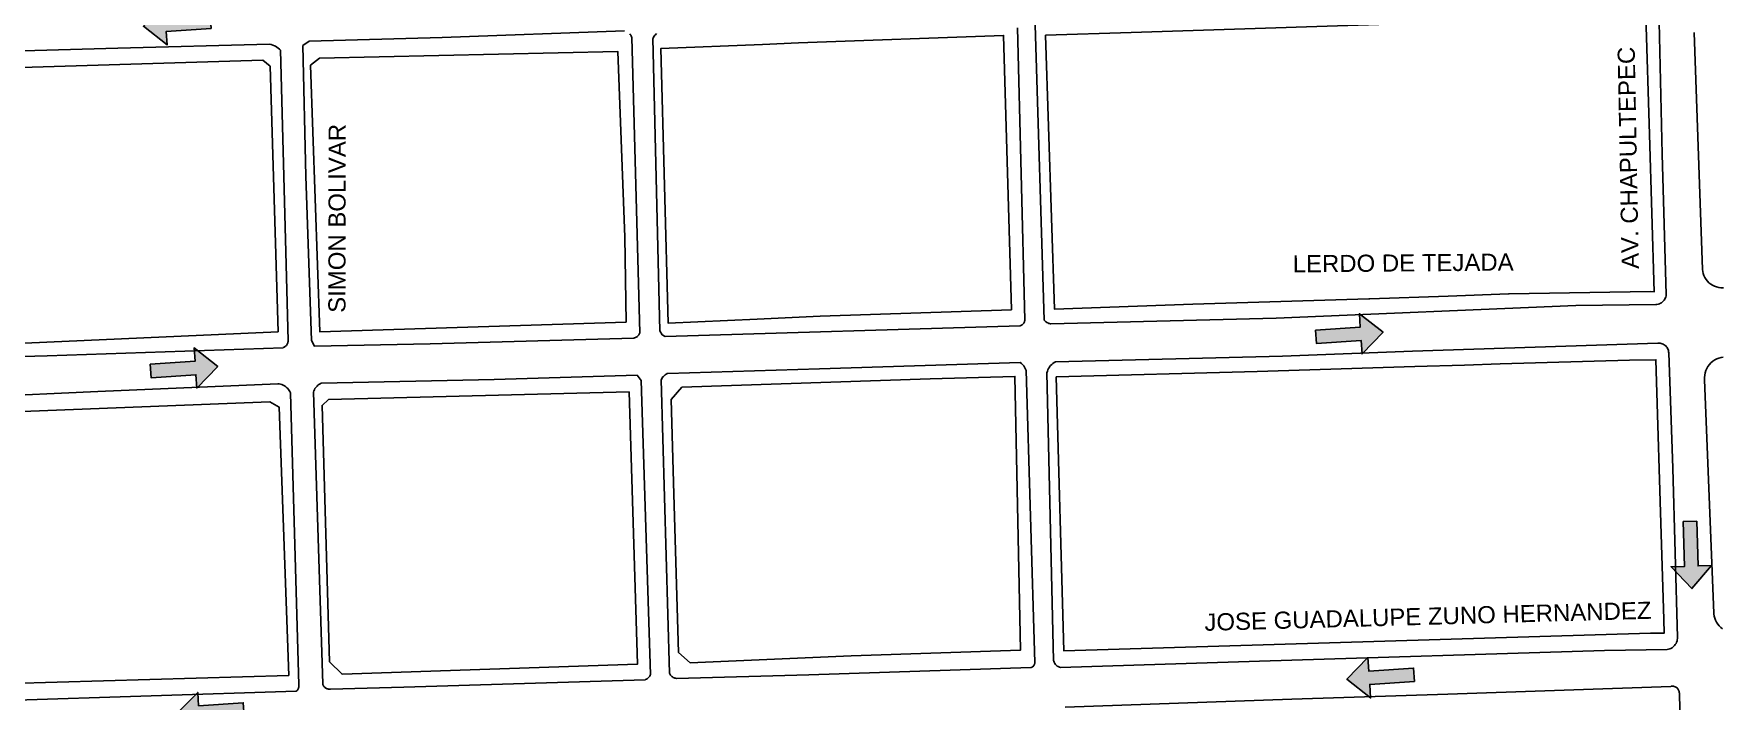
# Model space of a CAD drawing. Header units: metres. Extents: x 668617 to 675126, y 2286318 to 2293677.
# Drawn here: x 673186.1 to 673678.4, y 2290873.7 to 2291068.4 of the extents above; entities that cross this region are included whole.
import ezdxf

# ---------------------------------------------------------------- set-up
doc = ezdxf.new("R2010")
doc.units = ezdxf.units.M
doc.header["$MEASUREMENT"] = 0
for name, color, linetype in [('0_SENTIDO-VIAL', 30, 'Continuous'), ('DMTG-BANQUETA', 252, 'Continuous'), ('DMTG-CAMELLON', 252, 'Continuous'), ('DMTG-MANZANA', 253, 'Continuous'), ('DMTG-NOM-CALLES', 251, 'Continuous'), ('DMTG-TRAZA-BASE', 7, 'Continuous'), ('DMTG_SECCIONES_VIALES', 250, 'Continuous')]:
    doc.layers.add(name, color=color, linetype=linetype)
doc.styles.get("Standard").update_dxf_attribs({"font": 'arial.ttf'})

# ---------------------------------------------------------------- blocks, each defined once
blk = doc.blocks.new('traza_base_proyecto')
at = {"layer": '0_SENTIDO-VIAL'}
for points in [[(1680.98, -1581.32), (1667.93, -1582.18), (1668.19, -1586.1), (1661.28, -1580.66), (1667.42, -1574.36), (1667.68, -1578.27), (1680.72, -1577.41)], [(2003.04, -1669.28), (2016.09, -1668.41), (2015.83, -1664.5), (2022.74, -1669.94), (2016.6, -1676.24), (2016.34, -1672.33), (2003.3, -1673.19)], [(1663.26, -1679.26), (1676.31, -1678.4), (1676.05, -1674.49), (1682.96, -1679.93), (1676.82, -1686.23), (1676.56, -1682.31), (1663.52, -1683.18)], [(2114.19, -1725.03), (2114.55, -1738.1), (2118.47, -1737.99), (2112.77, -1744.69), (2106.71, -1738.31), (2110.63, -1738.21), (2110.27, -1725.14)], [(2031.87, -1771.8), (2018.82, -1772.66), (2019.08, -1776.57), (2012.17, -1771.14), (2018.31, -1764.84), (2018.56, -1768.75), (2031.61, -1767.89)], [(1690.65, -1781.92), (1677.61, -1782.78), (1677.87, -1786.7), (1670.96, -1781.26), (1677.09, -1774.96), (1677.35, -1778.87), (1690.39, -1778.01)]]:
    blk.add_hatch(color=256, dxfattribs=at).paths.add_polyline_path(points)
for points in [[(1680.98, -1581.32), (1667.93, -1582.18), (1668.19, -1586.1), (1661.28, -1580.66), (1667.42, -1574.36), (1667.68, -1578.27), (1680.72, -1577.41)], [(2003.04, -1669.28), (2016.09, -1668.41), (2015.83, -1664.5), (2022.74, -1669.94), (2016.6, -1676.24), (2016.34, -1672.33), (2003.3, -1673.19)], [(1663.26, -1679.26), (1676.31, -1678.4), (1676.05, -1674.49), (1682.96, -1679.93), (1676.82, -1686.23), (1676.56, -1682.31), (1663.52, -1683.18)], [(2114.19, -1725.03), (2114.55, -1738.1), (2118.47, -1737.99), (2112.77, -1744.69), (2106.71, -1738.31), (2110.63, -1738.21), (2110.27, -1725.14)], [(2031.87, -1771.8), (2018.82, -1772.66), (2019.08, -1776.57), (2012.17, -1771.14), (2018.31, -1764.84), (2018.56, -1768.75), (2031.61, -1767.89)], [(1690.65, -1781.92), (1677.61, -1782.78), (1677.87, -1786.7), (1670.96, -1781.26), (1677.09, -1774.96), (1677.35, -1778.87), (1690.39, -1778.01)]]:
    blk.add_lwpolyline(points, close=True, dxfattribs=at)
at = {"layer": 'DMTG-BANQUETA', "linetype": 'Continuous', "lineweight": 25}
for points in [[(2103.12, -1575.19, 0), (2104.1, -1618, 0), (2105.29, -1658.88, 0), (2105.29, -1658.94, 0), (2105.24, -1659.3, 0), (2105.15, -1659.64, 0), (2105.02, -1659.98, 0), (2104.86, -1660.29, 0), (2104.65, -1660.59, 0), (2104.43, -1660.86, 0), (2104.19, -1661.08, 0), (2103.91, -1661.3, 0), (2103.6, -1661.48, 0), (2103.28, -1661.63, 0), (2102.94, -1661.74, 0), (2102.59, -1661.81, 0), (2102.24, -1661.85, 0), (2078.92, -1662.09, 0), (1991.58, -1665.82, 0), (1925.85, -1667.48, 0), (1925.79, -1667.47, 0), (1925.5, -1667.41, 0), (1925.22, -1667.33, 0), (1924.95, -1667.22, 0), (1924.69, -1667.09, 0), (1924.56, -1667, 0), (1924.32, -1666.83, 0), (1924.11, -1666.63, 0), (1923.91, -1666.42, 0), (1921.25, -1580.29, 0)], [(1916.1, -1581.15, 0), (1918.31, -1666.34, 0), (1918.28, -1666.51, 0), (1918.22, -1666.71, 0), (1918.14, -1666.91, 0), (1918.05, -1667.09, 0), (1917.93, -1667.27, 0), (1917.8, -1667.43, 0), (1917.65, -1667.58, 0), (1917.65, -1667.59, 0), (1917.49, -1667.72, 0), (1917.31, -1667.84, 0), (1917.13, -1667.94, 0), (1916.94, -1668.02, 0), (1813.38, -1671.12, 0), (1812.48, -1670.64, 0), (1811.88, -1669.47, 0), (1809.85, -1584.2, 0), (1809.86, -1584.18, 0), (1810.01, -1583.87, 0), (1810.19, -1583.57, 0), (1810.39, -1583.29, 0), (1810.63, -1583.03, 0), (1810.89, -1582.79, 0)], [(1803.08, -1582.84, 0), (1803.24, -1583.04, 0), (1803.38, -1583.25, 0), (1803.5, -1583.47, 0), (1803.6, -1583.7, 0), (1803.67, -1583.95, 0), (1805.99, -1670.13, 0), (1805.9, -1670.32, 0), (1805.8, -1670.52, 0), (1805.68, -1670.72, 0), (1805.52, -1670.9, 0), (1805.37, -1671.06, 0), (1805.3, -1671.12, 0), (1805.12, -1671.26, 0), (1804.92, -1671.38, 0), (1804.71, -1671.49, 0), (1804.49, -1671.57, 0), (1804.27, -1671.63, 0), (1744.86, -1673.27, 0), (1711.19, -1673.98, 0), (1710.23, -1672.32, 0), (1708.67, -1624.37, 0), (1707.72, -1586.3, 0), (1709.6, -1584.98, 0), (1748.33, -1583.98, 0), (1801.51, -1582.01, 0)], [(1605.32, -1588.4, 0), (1653.81, -1587.02, 0), (1698.01, -1585.91, 0), (1698.51, -1586, 0), (1699, -1586.15, 0), (1699.48, -1586.34, 0), (1699.75, -1586.47, 0), (1700.19, -1586.74, 0), (1700.6, -1587.04, 0), (1700.98, -1587.39, 0), (1701.2, -1587.62, 0), (1703.44, -1672.35, 0), (1703.43, -1672.57, 0), (1703.39, -1672.79, 0), (1703.34, -1673.01, 0), (1703.26, -1673.22, 0), (1703.16, -1673.42, 0), (1703.05, -1673.61, 0), (1702.94, -1673.74, 0), (1702.8, -1673.91, 0), (1702.63, -1674.06, 0), (1702.45, -1674.19, 0), (1702.26, -1674.31, 0), (1702.06, -1674.41, 0), (1702.04, -1674.42, 0), (1633.19, -1676.77, 0), (1611.62, -1677.35, 0)], [(1613.96, -1688.75, 0), (1647.96, -1687.18, 0), (1700.48, -1684.96, 0), (1700.88, -1685, 0), (1701.27, -1685.07, 0), (1701.65, -1685.18, 0), (1702.01, -1685.33, 0), (1702.36, -1685.52, 0), (1702.38, -1685.52, 0), (1702.71, -1685.74, 0), (1703.02, -1685.99, 0), (1703.3, -1686.27, 0), (1703.55, -1686.58, 0), (1703.77, -1686.9, 0), (1703.96, -1687.25, 0), (1704.11, -1687.62, 0), (1704.12, -1687.66, 0), (1706.6, -1772.73, 0), (1706.61, -1772.95, 0), (1706.6, -1773.18, 0), (1706.57, -1773.41, 0), (1706.51, -1773.63, 0), (1706.48, -1773.73, 0), (1706.39, -1773.94, 0), (1706.28, -1774.14, 0), (1706.16, -1774.33, 0), (1706.01, -1774.5, 0), (1705.85, -1774.66, 0), (1621.25, -1777.32, 0)], [(1930.05, -1779.32, 0), (1996.1, -1776.9, 0), (2041.62, -1775.5, 0), (2106.59, -1773.21, 0), (2106.73, -1773.18, 0), (2106.96, -1773.15, 0), (2107.19, -1773.15, 0), (2107.42, -1773.18, 0), (2107.64, -1773.23, 0), (2107.86, -1773.31, 0), (2108.06, -1773.41, 0), (2108.26, -1773.53, 0), (2108.44, -1773.68, 0), (2108.6, -1773.84, 0), (2108.66, -1773.91, 0), (2108.79, -1774.1, 0), (2108.91, -1774.3, 0), (2109, -1774.51, 0), (2109.06, -1774.73, 0), (2109.1, -1774.96, 0), (2109.12, -1775.19, 0), (2109.67, -1799.01, 0)]]:
    blk.add_polyline3d(points, dxfattribs=at)
for points in [[(1986.69, -1765.84, 0), (1928.67, -1767.71, 0), (1928.42, -1767.64, 0), (1928.18, -1767.56, 0), (1927.95, -1767.44, 0), (1927.74, -1767.31, 0), (1927.53, -1767.16, 0), (1927.35, -1766.98, 0), (1927.34, -1766.98, 0), (1927.17, -1766.79, 0), (1927.02, -1766.58, 0), (1926.9, -1766.36, 0), (1926.79, -1766.13, 0), (1926.71, -1765.89, 0), (1926.66, -1765.66, 0), (1924.7, -1681.73, 0), (1924.83, -1681.29, 0), (1924.99, -1680.86, 0), (1925.19, -1680.46, 0), (1925.44, -1680.07, 0), (1925.5, -1679.98, 0), (1925.79, -1679.63, 0), (1926.11, -1679.31, 0), (1926.46, -1679.02, 0), (1926.84, -1678.76, 0), (1927.23, -1678.55, 0), (1993.37, -1676.85, 0), (2031.33, -1675.44, 0), (2102.85, -1673.15, 0), (2102.87, -1673.15, 0), (2103.18, -1673.14, 0), (2103.5, -1673.15, 0), (2103.81, -1673.21, 0), (2104.12, -1673.29, 0), (2104.41, -1673.42, 0), (2104.69, -1673.57, 0), (2104.95, -1673.75, 0), (2105.14, -1673.92, 0), (2105.36, -1674.15, 0), (2105.54, -1674.41, 0), (2105.7, -1674.68, 0), (2105.83, -1674.97, 0), (2105.93, -1675.28, 0), (2105.99, -1675.59, 0), (2106.01, -1675.9, 0), (2107.25, -1709.6, 0), (2108.56, -1758.97, 0), (2108.56, -1759.22, 0), (2108.52, -1759.61, 0), (2108.44, -1759.99, 0), (2108.31, -1760.35, 0), (2108.15, -1760.7, 0), (2107.94, -1761.03, 0), (2107.7, -1761.34, 0), (2107.43, -1761.61, 0), (2107.31, -1761.72, 0), (2106.99, -1761.95, 0), (2106.66, -1762.14, 0), (2106.3, -1762.3, 0), (2105.93, -1762.41, 0), (2105.55, -1762.48, 0), (2087.33, -1762.75, 0)], [(1855.25, -1769.88, 0), (1816.68, -1770.88, 0), (1816.44, -1770.84, 0), (1816.2, -1770.78, 0), (1815.98, -1770.7, 0), (1815.76, -1770.6, 0), (1815.55, -1770.47, 0), (1815.51, -1770.45, 0), (1815.31, -1770.3, 0), (1815.15, -1770.14, 0), (1814.99, -1769.95, 0), (1814.85, -1769.76, 0), (1814.73, -1769.55, 0), (1814.64, -1769.36, 0), (1812.26, -1683.83, 0), (1812.4, -1683.53, 0), (1812.57, -1683.24, 0), (1812.76, -1682.97, 0), (1812.92, -1682.78, 0), (1813.16, -1682.55, 0), (1813.42, -1682.34, 0), (1813.7, -1682.16, 0), (1814, -1682, 0), (1814.13, -1681.94, 0), (1858.36, -1680.56, 0), (1916.92, -1678.72, 0), (1917.27, -1679, 0), (1917.59, -1679.31, 0), (1917.89, -1679.65, 0), (1917.94, -1679.72, 0), (1918.19, -1680.1, 0), (1918.4, -1680.49, 0), (1918.57, -1680.91, 0), (1918.63, -1681.09, 0), (1921.19, -1766.22, 0), (1921.18, -1766.38, 0), (1921.16, -1766.53, 0), (1921.13, -1766.67, 0), (1921.07, -1766.82, 0), (1921.01, -1766.95, 0), (1920.94, -1767.09, 0), (1920.85, -1767.21, 0), (1920.8, -1767.27, 0), (1920.69, -1767.38, 0), (1920.57, -1767.48, 0), (1920.45, -1767.56, 0), (1920.31, -1767.63, 0), (1920.18, -1767.69, 0), (1920.03, -1767.74, 0), (1919.97, -1767.75, 0)], [(1715.64, -1774.03, 0), (1715.43, -1774.03, 0), (1715.23, -1774.01, 0), (1715.03, -1773.97, 0), (1714.84, -1773.91, 0), (1714.68, -1773.85, 0), (1714.5, -1773.76, 0), (1714.33, -1773.65, 0), (1714.17, -1773.52, 0), (1714.03, -1773.38, 0), (1713.89, -1773.23, 0), (1713.78, -1773.06, 0), (1713.68, -1772.88, 0), (1713.6, -1772.69, 0), (1713.54, -1772.5, 0), (1710.86, -1687.4, 0), (1710.97, -1687.04, 0), (1711.12, -1686.69, 0), (1711.29, -1686.36, 0), (1711.5, -1686.05, 0), (1711.63, -1685.89, 0), (1711.88, -1685.61, 0), (1712.16, -1685.36, 0), (1712.46, -1685.13, 0), (1712.79, -1684.94, 0), (1713.13, -1684.78, 0), (1713.24, -1684.73, 0), (1763.51, -1683.73, 0), (1805.21, -1682.45, 0), (1806.44, -1683.99, 0), (1809.13, -1769.74, 0), (1809.02, -1769.98, 0), (1808.89, -1770.2, 0), (1808.74, -1770.42, 0), (1808.56, -1770.62, 0), (1808.54, -1770.63, 0), (1808.35, -1770.81, 0), (1808.14, -1770.97, 0), (1807.91, -1771.11, 0), (1807.67, -1771.22, 0), (1807.52, -1771.28, 0), (1737.17, -1773.44, 0), (1715.84, -1774.01, 0)]]:
    blk.add_polyline3d(points, close=True, dxfattribs=at)
at = {"layer": 'DMTG-CAMELLON', "linetype": 'Continuous', "lineweight": 25}
for points in [[(2121.98, -1656.94, 0), (2121.34, -1656.95, 0), (2121.22, -1656.94, 0), (2120.59, -1656.87, 0), (2119.96, -1656.72, 0), (2119.36, -1656.51, 0), (2118.79, -1656.23, 0), (2118.25, -1655.89, 0), (2117.75, -1655.48, 0), (2117.3, -1655.03, 0), (2116.9, -1654.53, 0), (2116.56, -1653.98, 0), (2116.29, -1653.41, 0), (2116.08, -1652.8, 0), (2115.94, -1652.18, 0), (2115.88, -1651.63, 0), (2113.43, -1582.5, 0)], [(2121.71, -1756.4, 0), (2121.19, -1756, 0), (2120.72, -1755.55, 0), (2120.3, -1755.06, 0), (2119.94, -1754.51, 0), (2119.64, -1753.93, 0), (2119.41, -1753.33, 0), (2119.25, -1752.69, 0), (2119.16, -1752.05, 0), (2119.15, -1751.88, 0), (2116.48, -1683.79, 0), (2116.45, -1683.11, 0), (2116.51, -1682.42, 0), (2116.63, -1681.75, 0), (2116.84, -1681.1, 0), (2117.11, -1680.47, 0), (2117.45, -1679.88, 0), (2117.86, -1679.33, 0), (2118.32, -1678.83, 0), (2118.84, -1678.39, 0), (2119.41, -1678, 0), (2120.01, -1677.69, 0), (2120.65, -1677.44, 0), (2121.31, -1677.26, 0), (2121.89, -1677.17, 0)]]:
    blk.add_polyline3d(points, dxfattribs=at)
at = {"layer": 'DMTG-MANZANA', "color": 8, "linetype": 'Continuous', "lineweight": 25}
blk.add_line((1927.44, -1682.96), (1929.64, -1762.81), dxfattribs=at)
at = {"layer": 'DMTG-MANZANA', "linetype": 'Continuous', "lineweight": 25}
for points in [[(1949.32, -1582.51, 0), (1924.34, -1583.31, 0), (1926.91, -1663.18, 0), (1967.25, -1661.69, 0), (2018.6, -1660.21, 0), (2018.9, -1660.2, 0), (2041.71, -1659.37, 0), (2059.34, -1658.73, 0), (2059.52, -1658.73, 0), (2100.65, -1658.03, 0), (2101.78, -1658.11, 0), (2100.38, -1612.19, 0), (2099.33, -1577.65, 0), (2093.43, -1577.85, 0), (2042.55, -1579.49, 0)], [(1949.32, -1582.51, 0), (1924.34, -1583.31, 0), (1926.91, -1663.18, 0), (1967.25, -1661.69, 0), (2018.6, -1660.21, 0), (2018.9, -1660.2, 0), (2041.71, -1659.37, 0), (2059.34, -1658.73, 0), (2059.52, -1658.73, 0), (2100.65, -1658.03, 0), (2101.78, -1658.11, 0), (2100.38, -1612.19, 0), (2099.33, -1577.65, 0), (2093.43, -1577.85, 0), (2042.55, -1579.49, 0)], [(1841.8, -1585.95, 0), (1852.32, -1585.54, 0), (1912.05, -1583.34, 0), (1914.35, -1663.36, 0), (1858.57, -1665.26, 0), (1840.22, -1666.08, 0), (1814.24, -1667.25, 0), (1812.15, -1587.13, 0)], [(1841.8, -1585.95, 0), (1852.32, -1585.54, 0), (1912.05, -1583.34, 0), (1914.35, -1663.36, 0), (1858.57, -1665.26, 0), (1840.22, -1666.08, 0), (1814.24, -1667.25, 0), (1812.15, -1587.13, 0)], [(1802.05, -1667.02, 0), (1712.66, -1669.79, 0), (1709.99, -1592.05, 0), (1712.59, -1589.97, 0), (1799.56, -1588, 0), (1801.61, -1642.18, 0)], [(1802.05, -1667.02, 0), (1712.66, -1669.79, 0), (1709.99, -1592.05, 0), (1712.59, -1589.97, 0), (1799.56, -1588, 0), (1801.61, -1642.18, 0)], [(1700.51, -1669.83, 0), (1615.6, -1673.59, 0), (1614.4, -1672.63, 0), (1608.21, -1595.1, 0), (1609.48, -1593.21, 0), (1696.06, -1590.52, 0), (1698.19, -1592.32, 0)], [(1700.51, -1669.83, 0), (1615.6, -1673.59, 0), (1614.4, -1672.63, 0), (1608.21, -1595.1, 0), (1609.48, -1593.21, 0), (1696.06, -1590.52, 0), (1698.19, -1592.32, 0)], [(1927.44, -1682.96, 0), (1929.64, -1762.81, 0), (2100.66, -1757.69, 0), (2104.7, -1757.65, 0), (2104.58, -1753.73, 0), (2103.73, -1725.57, 0), (2102.48, -1684.39, 0), (2102.28, -1677.94, 0), (2094.61, -1678.04, 0), (2056.91, -1679.17, 0), (2046.46, -1679.48, 0), (2032.03, -1679.92, 0), (1986.04, -1681.35, 0)], [(1927.44, -1682.96, 0), (1929.64, -1762.81, 0), (2100.66, -1757.69, 0), (2104.7, -1757.65, 0), (2104.58, -1753.73, 0), (2103.73, -1725.57, 0), (2102.48, -1684.39, 0), (2102.28, -1677.94, 0), (2094.61, -1678.04, 0), (2056.91, -1679.17, 0), (2046.46, -1679.48, 0), (2032.03, -1679.92, 0), (1986.04, -1681.35, 0)], [(1867.67, -1764.31, 0), (1820.71, -1766.31, 0), (1817.32, -1763.29, 0), (1815.96, -1717.17, 0), (1815.15, -1689.53, 0), (1818.26, -1685.9, 0), (1890.62, -1683.49, 0), (1915.39, -1682.78, 0), (1917.04, -1762.63, 0)], [(1867.67, -1764.31, 0), (1820.71, -1766.31, 0), (1817.32, -1763.29, 0), (1815.96, -1717.17, 0), (1815.15, -1689.53, 0), (1818.26, -1685.9, 0), (1890.62, -1683.49, 0), (1915.39, -1682.78, 0), (1917.04, -1762.63, 0)], [(1802.9, -1687.29, 0), (1805.34, -1766.72, 0), (1719.2, -1769.68, 0), (1715.54, -1766.01, 0), (1713.38, -1691.25, 0), (1715.19, -1689.56, 0)], [(1802.9, -1687.29, 0), (1805.34, -1766.72, 0), (1719.2, -1769.68, 0), (1715.54, -1766.01, 0), (1713.38, -1691.25, 0), (1715.19, -1689.56, 0)], [(1698.1, -1690.21, 0), (1700.82, -1691.74, 0), (1703.65, -1770.04, 0), (1622.59, -1772.38, 0), (1615.88, -1693.46, 0)], [(1698.1, -1690.21, 0), (1700.82, -1691.74, 0), (1703.65, -1770.04, 0), (1622.59, -1772.38, 0), (1615.88, -1693.46, 0)]]:
    blk.add_polyline3d(points, close=True, dxfattribs=at)
for points in [[(1840.22, -1666.08, 0), (1814.24, -1667.25, 0), (1812.15, -1587.13, 0), (1841.8, -1585.95, 0)], [(2059.52, -1658.73, 0), (2100.65, -1658.03, 0), (2101.78, -1658.11, 0), (2100.38, -1612.19, 0)], [(2103.73, -1725.57, 0), (2102.48, -1684.39, 0), (2102.28, -1677.94, 0), (2094.61, -1678.04, 0), (2056.91, -1679.17, 0), (2046.46, -1679.48, 0), (2032.03, -1679.92, 0), (1986.04, -1681.35, 0)], [(1815.96, -1717.17, 0), (1815.15, -1689.53, 0), (1818.26, -1685.9, 0), (1890.62, -1683.49, 0), (1915.39, -1682.78, 0), (1917.04, -1762.63, 0), (1867.67, -1764.31, 0)]]:
    blk.add_polyline3d(points, dxfattribs=at)
at = {"layer": 'DMTG-NOM-CALLES'}
for s, rotation, p in [('AV. CHAPULTEPEC', 91.0782, (2097.31, -1651.41)), (' SIMON BOLIVAR', 89.9342, (1720.18, -1666.19)), ('LERDO DE TEJADA', 0.4883, (1996.39, -1652.47)), ('JOSE GUADALUPE ZUNO HERNANDEZ', 1.5555, (1970.7, -1757.03))]:
    blk.add_text(s, height=5, rotation=rotation, dxfattribs=at).set_placement(p)

msp = doc.modelspace()

# ---------------------------------------------------------------- linework, layer by layer
at = {"layer": 'DMTG_SECCIONES_VIALES', "color": 6}
msp.add_circle((673067.74788, 2291619.20218), 2058.07959, dxfattribs=at)

# ---------------------------------------------------------------- block references
at = {"layer": 'DMTG-TRAZA-BASE'}
msp.add_blockref('traza_base_proyecto', (671556.78644, 2292651.27973), dxfattribs=at)

doc.saveas('drawing.dxf')
